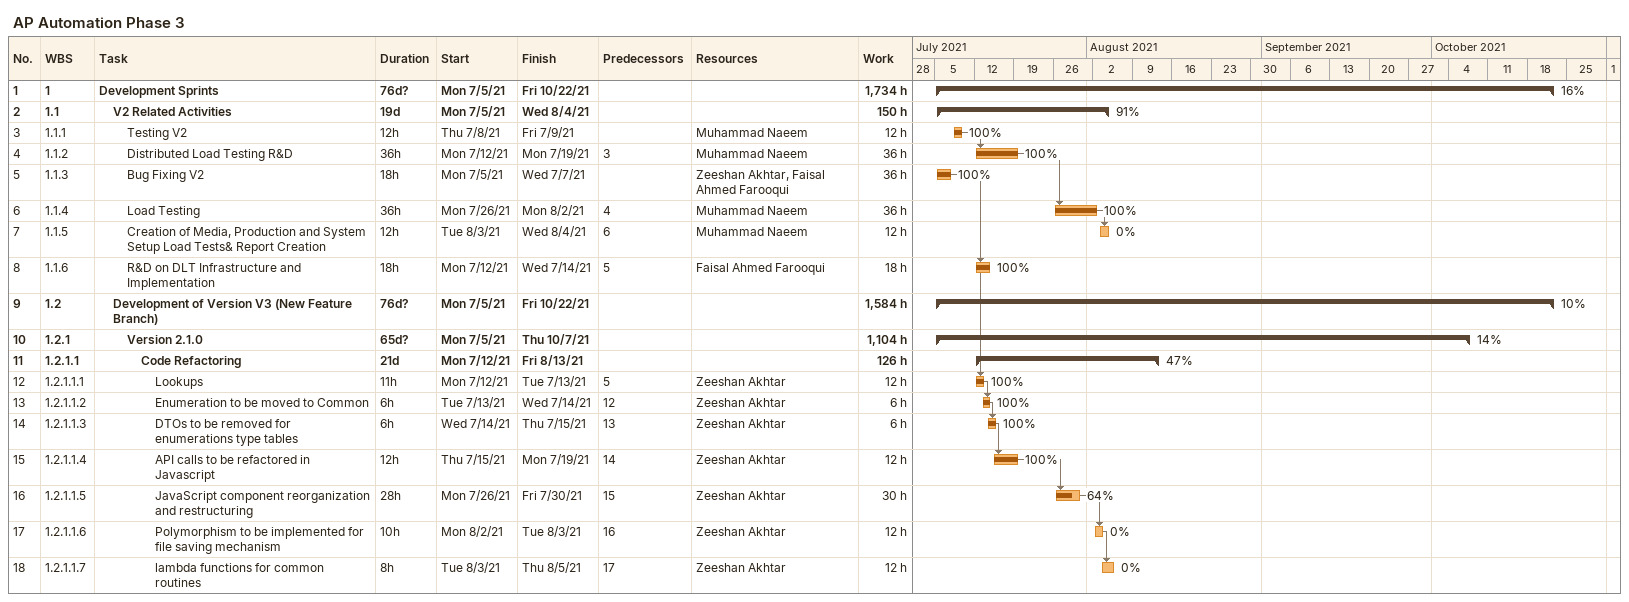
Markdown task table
AP Automation Phase 3

| ID | WBS | Task | Duration | Start | Finish | Predecessors | Resources | % complete | Work (h) |
|---|---|---|---|---|---|---|---|---|---|
| 1 | 1 | **Development Sprints** | 76d? | 2021-07-05 | 2021-10-22 |  |  | 16 | 1734 |
| 2 | 1.1 | **V2 Related Activities** | 19d | 2021-07-05 | 2021-08-04 |  |  | 91 | 150 |
| 3 | 1.1.1 | Testing V2 | 12h | 2021-07-08 | 2021-07-09 |  | Muhammad Naeem | 100 | 12 |
| 4 | 1.1.2 | Distributed Load Testing R&D | 36h | 2021-07-12 | 2021-07-19 | 3 | Muhammad Naeem | 100 | 36 |
| 5 | 1.1.3 | Bug Fixing V2 | 18h | 2021-07-05 | 2021-07-07 |  | Zeeshan Akhtar, Faisal Ahmed Farooqui | 100 | 36 |
| 6 | 1.1.4 | Load Testing | 36h | 2021-07-26 | 2021-08-02 | 4 | Muhammad Naeem | 100 | 36 |
| 7 | 1.1.5 | Creation of Media, Production and System Setup Load Tests& Report Creation | 12h | 2021-08-03 | 2021-08-04 | 6 | Muhammad Naeem | 0 | 12 |
| 8 | 1.1.6 | R&D on DLT Infrastructure and Implementation | 18h | 2021-07-12 | 2021-07-14 | 5 | Faisal Ahmed Farooqui | 100 | 18 |
| 9 | 1.2 | **Development of Version V3 (New Feature Branch)** | 76d? | 2021-07-05 | 2021-10-22 |  |  | 10 | 1584 |
| 10 | 1.2.1 | **Version 2.1.0** | 65d? | 2021-07-05 | 2021-10-07 |  |  | 14 | 1104 |
| 11 | 1.2.1.1 | **Code Refactoring** | 21d | 2021-07-12 | 2021-08-13 |  |  | 47 | 126 |
| 12 | 1.2.1.1.1 | Lookups | 11h | 2021-07-12 | 2021-07-13 | 5 | Zeeshan Akhtar | 100 | 12 |
| 13 | 1.2.1.1.2 | Enumeration to be moved to Common | 6h | 2021-07-13 | 2021-07-14 | 12 | Zeeshan Akhtar | 100 | 6 |
| 14 | 1.2.1.1.3 | DTOs to be removed for enumerations type tables | 6h | 2021-07-14 | 2021-07-15 | 13 | Zeeshan Akhtar | 100 | 6 |
| 15 | 1.2.1.1.4 | API calls to be refactored in Javascript | 12h | 2021-07-15 | 2021-07-19 | 14 | Zeeshan Akhtar | 100 | 12 |
| 16 | 1.2.1.1.5 | JavaScript component reorganization and restructuring | 28h | 2021-07-26 | 2021-07-30 | 15 | Zeeshan Akhtar | 64 | 30 |
| 17 | 1.2.1.1.6 | Polymorphism to be implemented for file saving mechanism | 10h | 2021-08-02 | 2021-08-03 | 16 | Zeeshan Akhtar | 0 | 12 |
| 18 | 1.2.1.1.7 | lambda functions for common routines | 8h | 2021-08-03 | 2021-08-05 | 17 | Zeeshan Akhtar | 0 | 12 |
